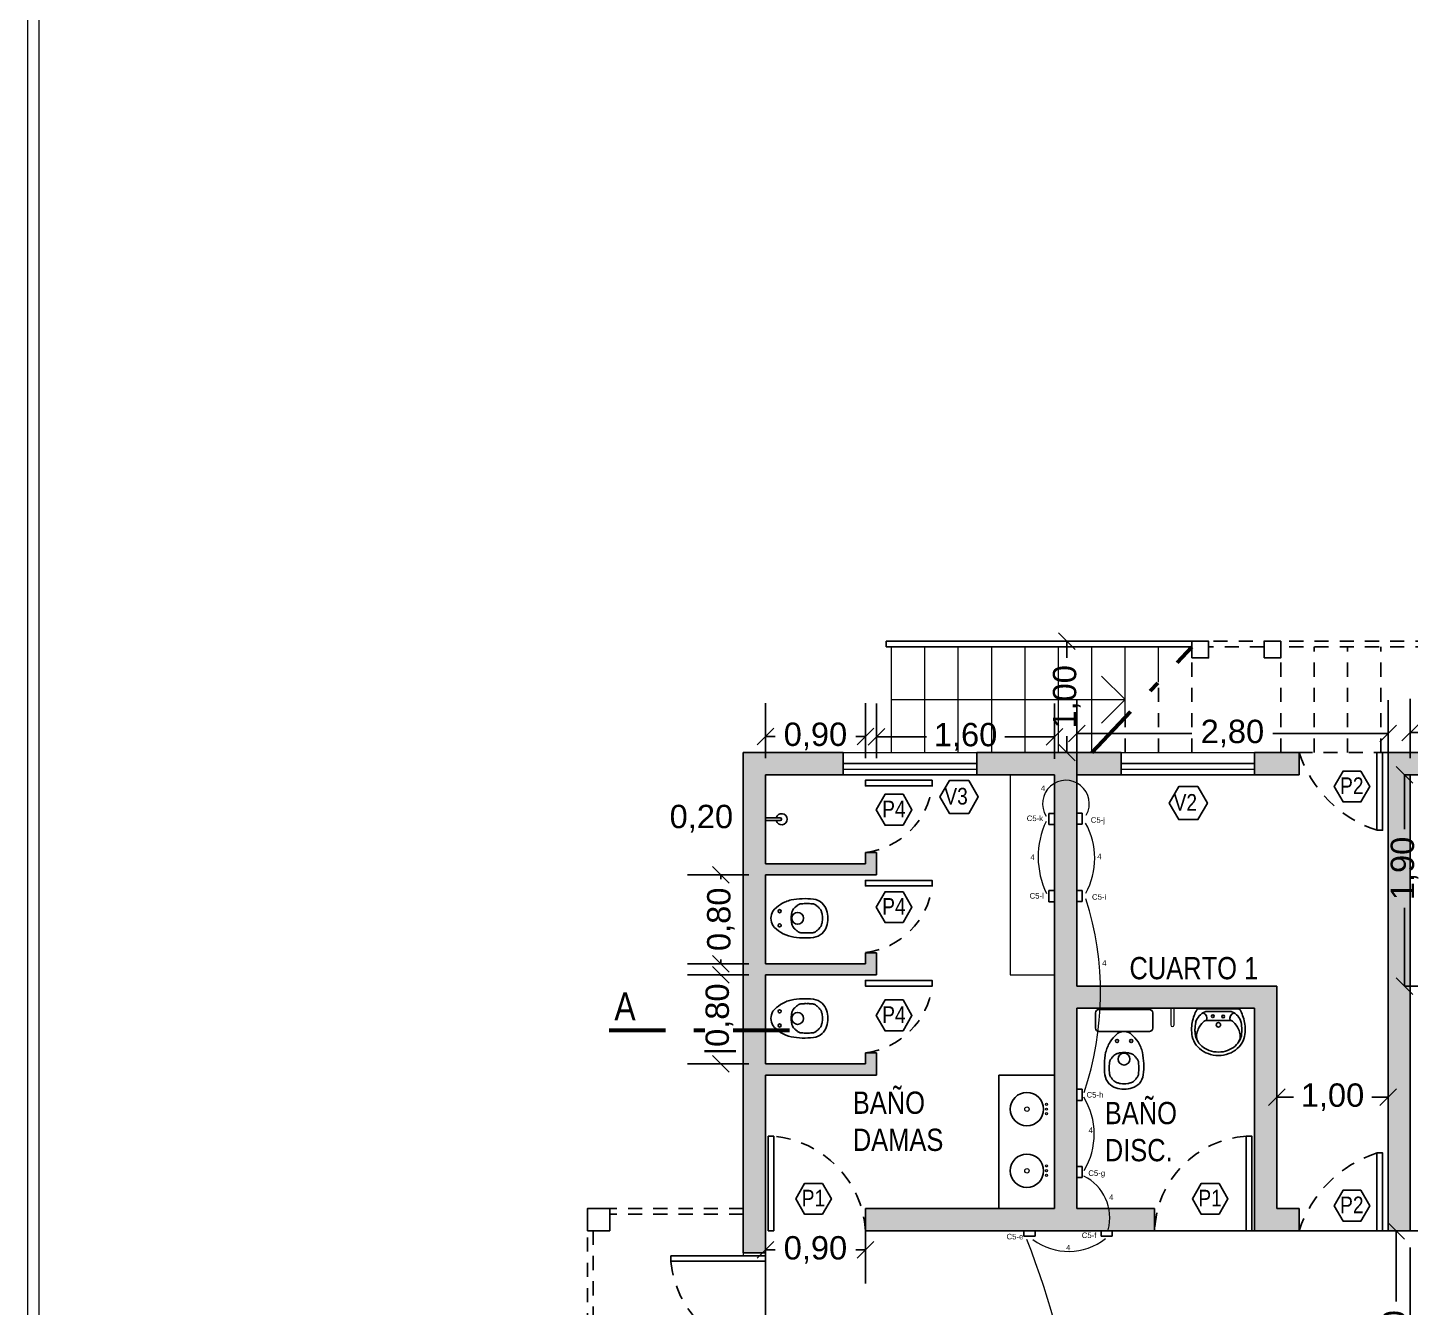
# Model space of a CAD drawing. Header units: millimetres. Extents: x 569 to 671, y 232 to 291.
# Drawn here: x 569.25 to 581.68, y 242.8 to 254.31 of the extents above; entities that cross this region are included whole.
import ezdxf

# ---------------------------------------------------------------- set-up
doc = ezdxf.new("R2010")
doc.units = ezdxf.units.MM
doc.linetypes.add('DASHDOTX2', pattern=[50.8, 25.4, -12.7, 0, -12.7])
doc.linetypes.add('DASHED', pattern=[19.05, 12.7, -6.35])
for name, color, linetype, lineweight in [('Corte', 6, 'DASHDOTX2', 60), ('Cotas', 9, 'Continuous', 13), ('MARCO', 130, 'Continuous', 15), ('Mobiliario', 84, 'Continuous', 18), ('Piso', 254, 'Continuous', 13)]:
    doc.layers.add(name, color=color, linetype=linetype, lineweight=lineweight)
for name, color, linetype in [('Muros', 1, 'Continuous'), ('Proyeccion', 2, 'DASHED'), ('Texto', 241, 'Continuous'), ('Vista', 4, 'Continuous')]:
    doc.layers.add(name, color=color, linetype=linetype)
doc.styles.add('CARATULA', font='arial.ttf')
doc.styles.add('Cecilia-3', font='ARIALN.TTF', dxfattribs={"height": 0.04})
doc.styles.get("Standard").update_dxf_attribs({"font": 'arial.ttf'})
doc.dimstyles.new('Seba', dxfattribs={"dimscale": 0.3, "dimtxt": 0.7, "dimasz": 0.5, "dimexe": 1, "dimexo": 0.5, "dimgap": 0.3, "dimtad": 0, "dimzin": 1, "dimtxsty": 'CARATULA', "dimblk": 'OBLIQUE', "dimcen": 0.5, "dimclrd": 256, "dimclre": 256, "dimadec": 0, "dimazin": 0, "dimtm": 1e-09, "dimtfac": 1, "dimtmove": 0, "dimatfit": 3, "dimldrblk": 'OBLIQUE', "dimfxl": 1.25, "dimarcsym": 1})

# ---------------------------------------------------------------- blocks, each defined once
blk = doc.blocks.new('SAPLS511')
at = {"color": 30}
for p, q in [((-0.11, -0.025), (0, -0.025)), ((-0.106, -0.105), (0, -0.105)), ((0.11, -0.025), (0, -0.025)), ((0.106, -0.105), (0, -0.105))]:
    blk.add_line(p, q, dxfattribs=at)
blk.add_lwpolyline([(0.177, 0), (-0.177, 0, 0.27095), (-0.195, -0.01, 0.041198), (-0.218, -0.061, 0.087147), (-0.241, -0.188, 0.014423), (-0.24, -0.21, 0.110985), (-0.222, -0.289, 0.102819), (-0.17, -0.358, 0.093047), (-0.093, -0.404, 0.087147), (0, -0.42, 0.087147), (0.093, -0.404, 0.093047), (0.17, -0.358, 0.102819), (0.222, -0.289, 0.110985), (0.24, -0.21, -0.014423), (0.241, -0.188, 0.087147), (0.218, -0.061, 0.041198), (0.195, -0.01, 0.27095), (0.177, 0)], format="xyb", close=True)
for points in [[(-0.204, -0.123, 0.048163), (-0.211, -0.188, 0.015067), (-0.21, -0.209, 0.042482)], [(-0.134, -0.117, 0.092164), (-0.181, -0.184, 0.064814), (-0.196, -0.235, 0.10564)], [(0.134, -0.117, -0.092164), (0.181, -0.184, -0.064814), (0.196, -0.235, -0.10564)], [(0.204, -0.123, -0.048163), (0.211, -0.188, -0.015067), (0.21, -0.209, -0.042482)], [(-0.21, -0.209, 0.11237), (-0.195, -0.276, 0.102819), (-0.15, -0.336, 0.093047), (-0.083, -0.375, 0.087147), (0, -0.39, 0.087147)], [(-0.206, -0.246, 0.000644), (-0.206, -0.247, 0.042482)], [(0.21, -0.209, -0.11237), (0.195, -0.276, -0.102819), (0.15, -0.336, -0.093047), (0.083, -0.375, -0.087147), (0, -0.39, -0.087147)], [(0.206, -0.246, -0.000644), (0.206, -0.247, -0.042482)]]:
    blk.add_lwpolyline(points, format="xyb", dxfattribs=at)
for centre, radius in [((-0.05, -0.067), 0.0125), ((0.043, -0.07), 0.0125), ((0, -0.145), 0.02)]:
    blk.add_circle(centre, radius, dxfattribs=at)
for centre, radius, start, end in [((-0.06, -0.165), 0.151, 113.6597, 163.6496), ((-0.157, -0.087), 0.0542, 340.1112, 68.7227), ((-0.106, -0.145), 0.04, 90, 134.8157), ((-0.11, -0.05), 0.025, 89.7116, 113.6597), ((-0.11, -0.115), 0.09, 90, 90.4907), ((0.157, -0.087), 0.0542, 111.2773, 199.8888), ((0.106, -0.145), 0.04, 45.1843, 90), ((0.11, -0.05), 0.025, 66.3403, 90.2884), ((0.11, -0.115), 0.09, 89.5093, 90), ((0.06, -0.165), 0.151, 16.3504, 66.3403), ((-0.107, -0.249), 0.09, 170.7122, 213.5016), ((0.107, -0.249), 0.09, 326.4984, 9.2878)]:
    blk.add_arc(centre, radius, start, end, dxfattribs=at)
blk = doc.blocks.new('SAPLS506')
blk.add_line((-0.006, -0.198), (0.007, -0.198))
blk.add_lwpolyline([(-0.257, -0.03), (-0.257, -0.168, 0.414214), (-0.227, -0.198), (-0.006, -0.198), (-0.018, -0.2, 0.160975), (-0.064, -0.222, 0.055228), (-0.125, -0.292, 0.087544), (-0.165, -0.386, 0.077711), (-0.172, -0.588, 0.145572), (-0.137, -0.666, 0.193023), (0.001, -0.716, 61.25604), (0.001, -0.716, 0.193023), (0.138, -0.666, 0.145572), (0.173, -0.588, 0.077711), (0.166, -0.386, 0.087544), (0.126, -0.292, 0.055228), (0.066, -0.222, 0.161493), (0.02, -0.2), (0.007, -0.198), (0.227, -0.198, 0.414214), (0.257, -0.168), (0.257, -0.03, 0.414214), (0.227, 0), (-0.227, 0, 0.414214)], format="xyb", close=True)
at = {"color": 30}
for points in [[(-0.014, -0.388), (-0.032, -0.389, 0.028747), (-0.06, -0.397, 0.052421), (-0.075, -0.403, 0.050041), (-0.091, -0.415, 0.040538), (-0.108, -0.434, 0.036304), (-0.124, -0.456, 0.08346), (-0.128, -0.467, 0.024812), (-0.129, -0.478, 0.009631), (-0.131, -0.504, 0.014344), (-0.132, -0.513, 0.009208), (-0.131, -0.527)], [(0.016, -0.388), (0.033, -0.389, -0.028747), (0.062, -0.397, -0.052421), (0.076, -0.403, -0.050041), (0.093, -0.415, -0.040538), (0.11, -0.434, -0.036304), (0.125, -0.456, -0.08346), (0.129, -0.467, -0.024812), (0.131, -0.478, -0.009631), (0.133, -0.504, -0.014344), (0.133, -0.513, -0.009208), (0.133, -0.527)], [(-0.014, -0.667), (-0.032, -0.666, -0.028747), (-0.06, -0.658, -0.052421), (-0.075, -0.652, -0.050041), (-0.091, -0.64, -0.040538), (-0.108, -0.621, -0.036304), (-0.124, -0.599, -0.08346), (-0.128, -0.588, -0.024812), (-0.129, -0.577, -0.009631), (-0.131, -0.551, -0.014344), (-0.132, -0.542, -0.009208), (-0.131, -0.528)], [(0.016, -0.667), (0.033, -0.666, 0.028747), (0.062, -0.658, 0.052421), (0.076, -0.652, 0.050041), (0.093, -0.64, 0.040538), (0.11, -0.621, 0.036304), (0.125, -0.599, 0.08346), (0.129, -0.588, 0.024812), (0.131, -0.577, 0.009631), (0.133, -0.551, 0.014344), (0.133, -0.542, 0.009208), (0.133, -0.528)]]:
    blk.add_lwpolyline(points, format="xyb", dxfattribs=at)
for points in [[(-0.014, -0.388), (0.001, -0.388)], [(0.016, -0.388), (0.001, -0.388)], [(-0.014, -0.667), (0.001, -0.667)], [(0.016, -0.667), (0.001, -0.667)]]:
    blk.add_lwpolyline(points, dxfattribs=at)
for centre, radius in [((-0.063, -0.283), 0.0141), ((0.064, -0.283), 0.0141), ((0.001, -0.446), 0.0535)]:
    blk.add_circle(centre, radius, dxfattribs=at)
blk = doc.blocks.new('SAPLS507')
blk.add_lwpolyline([(0, -0.585, 0.193023), (0.137, -0.535, 0.145572), (0.172, -0.456, 0.077711), (0.165, -0.255, 0.087544), (0.125, -0.161, 0.055228), (0.065, -0.091, 0.090627), (0, -0.072, 0.091051), (-0.065, -0.091, 0.055228), (-0.126, -0.161, 0.087544), (-0.165, -0.255, 0.077711), (-0.172, -0.456, 0.145572), (-0.137, -0.535, 0.193023), (0, -0.585, 61.25604)], format="xyb", close=True)
at = {"color": 30}
for points in [[(-0.015, -0.256), (-0.033, -0.258, 0.028747), (-0.061, -0.265, 0.052421), (-0.075, -0.272, 0.050041), (-0.092, -0.284, 0.040538), (-0.109, -0.303, 0.036304), (-0.124, -0.325, 0.08346), (-0.129, -0.336, 0.024812), (-0.13, -0.346, 0.009631), (-0.132, -0.373, 0.014344), (-0.132, -0.382, 0.009208), (-0.132, -0.396)], [(0.015, -0.256), (0.033, -0.258, -0.028747), (0.061, -0.265, -0.052421), (0.075, -0.272, -0.050041), (0.092, -0.284, -0.040538), (0.109, -0.303, -0.036304), (0.125, -0.325, -0.08346), (0.129, -0.336, -0.024812), (0.13, -0.346, -0.009631), (0.132, -0.373, -0.014344), (0.133, -0.382, -0.009208), (0.132, -0.396)], [(-0.015, -0.536), (-0.033, -0.535, -0.028747), (-0.061, -0.527, -0.052421), (-0.075, -0.521, -0.050041), (-0.092, -0.508, -0.040538), (-0.109, -0.49, -0.036304), (-0.124, -0.468, -0.08346), (-0.129, -0.457, -0.024812), (-0.13, -0.446, -0.009631), (-0.132, -0.42, -0.014344), (-0.132, -0.411, -0.009208), (-0.132, -0.396)], [(0.015, -0.536), (0.033, -0.535, 0.028747), (0.061, -0.527, 0.052421), (0.075, -0.521, 0.050041), (0.092, -0.508, 0.040538), (0.109, -0.49, 0.036304), (0.125, -0.468, 0.08346), (0.129, -0.457, 0.024812), (0.13, -0.446, 0.009631), (0.132, -0.42, 0.014344), (0.133, -0.411, 0.009208), (0.132, -0.396)]]:
    blk.add_lwpolyline(points, format="xyb", dxfattribs=at)
for points in [[(-0.015, -0.256), (0, -0.256)], [(0.015, -0.256), (0, -0.256)], [(-0.015, -0.536), (0, -0.536)], [(0.015, -0.536), (0, -0.536)]]:
    blk.add_lwpolyline(points, dxfattribs=at)
for centre, radius in [((-0.064, -0.152), 0.0141), ((0.064, -0.152), 0.0141), ((0, -0.314), 0.0535)]:
    blk.add_circle(centre, radius, dxfattribs=at)
blk = doc.blocks.new('_Oblique')
at = {"color": 0, "linetype": 'ByBlock', "lineweight": -2}
blk.add_line((-0.5, -0.5), (0.5, 0.5), dxfattribs=at)
blk = doc.blocks.new('*D303')
at = {"layer": 'Cotas', "lineweight": -2, "transparency": 16777216}
for p, q in [((577.865, 243.49), (581.854, 243.49)), ((581.554, 243.49), (581.554, 242.854)), ((581.554, 241.49), (581.554, 242.126)), ((577.865, 241.49), (581.854, 241.49))]:
    blk.add_line(p, q, dxfattribs=at)
at = {"layer": 'Defpoints', "color": 0, "transparency": 16777216}
for p in [(577.715, 243.49), (581.554, 243.49), (577.715, 241.49)]:
    blk.add_point(p, dxfattribs=at)
at = {"layer": 'Cotas', "lineweight": -2, "transparency": 16777216, "xscale": 0.15, "yscale": 0.15, "zscale": 0.15}
for p, rotation in [((581.554, 243.49), 90), ((581.554, 241.49), 270)]:
    blk.add_blockref('_Oblique', p, dxfattribs=dict(at, rotation=rotation))
at = {"layer": 'Cotas', "color": 0, "transparency": 16777216, "insert": (581.554, 242.49), "char_height": 0.21, "attachment_point": 5, "rotation": 90, "style": 'CARATULA'}
blk.add_mtext('2,00', dxfattribs=at)
blk = doc.blocks.new('*D306')
at = {"layer": 'Cotas', "lineweight": -2, "transparency": 16777216}
for p, q in [((581.682, 247.74), (581.682, 248.271)), ((599.901, 247.74), (599.901, 248.271)), ((581.682, 247.971), (590.358, 247.971)), ((599.901, 247.971), (591.225, 247.971))]:
    blk.add_line(p, q, dxfattribs=at)
at = {"layer": 'Defpoints', "color": 0, "transparency": 16777216}
for p in [(581.682, 247.971), (581.682, 247.59), (599.901, 247.59)]:
    blk.add_point(p, dxfattribs=at)
at = {"layer": 'Cotas', "lineweight": -2, "transparency": 16777216, "xscale": 0.15, "yscale": 0.15, "zscale": 0.15, "rotation": 180}
blk.add_blockref('_Oblique', (581.682, 247.971), dxfattribs=at)
at = {"layer": 'Cotas', "lineweight": -2, "transparency": 16777216, "xscale": 0.15, "yscale": 0.15, "zscale": 0.15}
blk.add_blockref('_Oblique', (599.901, 247.971), dxfattribs=at)
at = {"layer": 'Cotas', "color": 0, "transparency": 16777216, "insert": (590.791, 247.971), "char_height": 0.21, "attachment_point": 5, "style": 'CARATULA'}
blk.add_mtext('18,22', dxfattribs=at)
blk = doc.blocks.new('*D293')
at = {"layer": 'Cotas', "lineweight": -2, "transparency": 16777216}
for p, q in [((581.63, 247.59), (581.63, 247.099)), ((581.632, 247.59), (581.93, 247.59)), ((581.63, 245.69), (581.63, 246.394)), ((581.63, 245.69), (581.93, 245.69))]:
    blk.add_line(p, q, dxfattribs=at)
at = {"layer": 'Defpoints', "color": 0, "transparency": 16777216}
for p in [(581.482, 247.59), (581.63, 247.59), (581.48, 245.69)]:
    blk.add_point(p, dxfattribs=at)
at = {"layer": 'Cotas', "lineweight": -2, "transparency": 16777216, "xscale": 0.15, "yscale": 0.15, "zscale": 0.15}
for p, rotation in [((581.63, 247.59), 90), ((581.63, 245.69), 270)]:
    blk.add_blockref('_Oblique', p, dxfattribs=dict(at, rotation=rotation))
at = {"layer": 'Cotas', "color": 0, "transparency": 16777216, "insert": (581.63, 246.747), "char_height": 0.21, "attachment_point": 5, "rotation": 90, "style": 'CARATULA'}
blk.add_mtext('1,90', dxfattribs=at)
blk = doc.blocks.new('*D307')
at = {"layer": 'Cotas', "lineweight": -2, "transparency": 16777216}
for p, q in [((578.682, 246.149), (578.682, 248.26)), ((581.482, 246.149), (581.482, 248.26)), ((578.682, 247.96), (579.718, 247.96)), ((581.482, 247.96), (580.446, 247.96))]:
    blk.add_line(p, q, dxfattribs=at)
at = {"layer": 'Defpoints', "color": 0, "transparency": 16777216}
for p in [(581.482, 247.96), (578.682, 245.999), (581.482, 245.999)]:
    blk.add_point(p, dxfattribs=at)
at = {"layer": 'Cotas', "lineweight": -2, "transparency": 16777216, "xscale": 0.15, "yscale": 0.15, "zscale": 0.15, "rotation": 180}
blk.add_blockref('_Oblique', (578.682, 247.96), dxfattribs=at)
at = {"layer": 'Cotas', "lineweight": -2, "transparency": 16777216, "xscale": 0.15, "yscale": 0.15, "zscale": 0.15}
blk.add_blockref('_Oblique', (581.482, 247.96), dxfattribs=at)
at = {"layer": 'Cotas', "color": 0, "transparency": 16777216, "insert": (580.082, 247.96), "char_height": 0.21, "attachment_point": 5, "style": 'CARATULA'}
blk.add_mtext('2,80', dxfattribs=at)
blk = doc.blocks.new('*D308')
at = {"layer": 'Cotas', "lineweight": -2, "transparency": 16777216}
for p, q in [((580.482, 244.69), (580.63, 244.69)), ((581.482, 244.69), (581.335, 244.69)), ((580.482, 244.54), (580.482, 244.39)), ((581.482, 244.54), (581.482, 244.39))]:
    blk.add_line(p, q, dxfattribs=at)
at = {"layer": 'Defpoints', "color": 0, "transparency": 16777216}
for p in [(580.482, 244.69), (581.482, 244.69), (581.482, 244.69)]:
    blk.add_point(p, dxfattribs=at)
at = {"layer": 'Cotas', "lineweight": -2, "transparency": 16777216, "xscale": 0.15, "yscale": 0.15, "zscale": 0.15, "rotation": 180}
blk.add_blockref('_Oblique', (580.482, 244.69), dxfattribs=at)
at = {"layer": 'Cotas', "lineweight": -2, "transparency": 16777216, "xscale": 0.15, "yscale": 0.15, "zscale": 0.15}
blk.add_blockref('_Oblique', (581.482, 244.69), dxfattribs=at)
at = {"layer": 'Cotas', "color": 0, "transparency": 16777216, "insert": (580.982, 244.69), "char_height": 0.21, "attachment_point": 5, "style": 'CARATULA'}
blk.add_mtext('1,00', dxfattribs=at)
blk = doc.blocks.new('*D309')
at = {"layer": 'Cotas', "lineweight": -2, "transparency": 16777216}
for p, q in [((575.882, 243.34), (575.882, 240.675)), ((581.682, 243.34), (581.682, 240.675)), ((575.882, 240.975), (578.42, 240.975)), ((581.682, 240.975), (579.145, 240.975))]:
    blk.add_line(p, q, dxfattribs=at)
at = {"layer": 'Defpoints', "color": 0, "transparency": 16777216}
for p in [(575.882, 243.49), (581.682, 243.49), (575.882, 240.975)]:
    blk.add_point(p, dxfattribs=at)
at = {"layer": 'Cotas', "lineweight": -2, "transparency": 16777216, "xscale": 0.15, "yscale": 0.15, "zscale": 0.15, "rotation": 180}
blk.add_blockref('_Oblique', (575.882, 240.975), dxfattribs=at)
at = {"layer": 'Cotas', "lineweight": -2, "transparency": 16777216, "xscale": 0.15, "yscale": 0.15, "zscale": 0.15}
blk.add_blockref('_Oblique', (581.682, 240.975), dxfattribs=at)
at = {"layer": 'Cotas', "color": 0, "transparency": 16777216, "insert": (578.782, 240.975), "char_height": 0.21, "attachment_point": 5, "style": 'CARATULA'}
blk.add_mtext('5,80', dxfattribs=at)
blk = doc.blocks.new('*D302')
at = {"layer": 'Cotas', "lineweight": -2, "transparency": 16777216}
for p, q in [((578.502, 248.79), (578.892, 248.79)), ((578.592, 248.79), (578.592, 248.642)), ((578.592, 247.79), (578.592, 247.937)), ((578.502, 247.79), (578.892, 247.79))]:
    blk.add_line(p, q, dxfattribs=at)
at = {"layer": 'Defpoints', "color": 0, "transparency": 16777216}
for p in [(578.352, 248.79), (578.592, 248.79), (578.352, 247.79)]:
    blk.add_point(p, dxfattribs=at)
at = {"layer": 'Cotas', "lineweight": -2, "transparency": 16777216, "xscale": 0.15, "yscale": 0.15, "zscale": 0.15}
for p, rotation in [((578.592, 248.79), 90), ((578.592, 247.79), 270)]:
    blk.add_blockref('_Oblique', p, dxfattribs=dict(at, rotation=rotation))
at = {"layer": 'Cotas', "color": 0, "transparency": 16777216, "insert": (578.592, 248.29), "char_height": 0.21, "attachment_point": 5, "rotation": 90, "style": 'CARATULA'}
blk.add_mtext('1,00', dxfattribs=at)
blk = doc.blocks.new('*D294')
at = {"layer": 'Cotas', "lineweight": -2, "transparency": 16777216}
for p, q in [((575.882, 247.739), (575.882, 248.234)), ((576.782, 247.74), (576.782, 248.234)), ((575.882, 247.934), (575.97, 247.934)), ((576.782, 247.934), (576.695, 247.934))]:
    blk.add_line(p, q, dxfattribs=at)
at = {"layer": 'Defpoints', "color": 0, "transparency": 16777216}
for p in [(575.882, 247.934), (575.882, 247.589), (576.782, 247.59)]:
    blk.add_point(p, dxfattribs=at)
at = {"layer": 'Cotas', "lineweight": -2, "transparency": 16777216, "xscale": 0.15, "yscale": 0.15, "zscale": 0.15, "rotation": 180}
blk.add_blockref('_Oblique', (575.882, 247.934), dxfattribs=at)
at = {"layer": 'Cotas', "lineweight": -2, "transparency": 16777216, "xscale": 0.15, "yscale": 0.15, "zscale": 0.15}
blk.add_blockref('_Oblique', (576.782, 247.934), dxfattribs=at)
at = {"layer": 'Cotas', "color": 0, "transparency": 16777216, "insert": (576.332, 247.934), "char_height": 0.21, "attachment_point": 5, "style": 'CARATULA'}
blk.add_mtext('0,90', dxfattribs=at)
blk = doc.blocks.new('*D295')
at = {"layer": 'Cotas', "lineweight": -2, "transparency": 16777216}
for p, q in [((576.882, 247.74), (576.882, 248.231)), ((578.482, 247.733), (578.482, 248.231)), ((576.882, 247.931), (577.33, 247.931)), ((578.482, 247.931), (578.035, 247.931))]:
    blk.add_line(p, q, dxfattribs=at)
at = {"layer": 'Defpoints', "color": 0, "transparency": 16777216}
for p in [(578.482, 247.931), (576.882, 247.59), (578.482, 247.583)]:
    blk.add_point(p, dxfattribs=at)
at = {"layer": 'Cotas', "lineweight": -2, "transparency": 16777216, "xscale": 0.15, "yscale": 0.15, "zscale": 0.15, "rotation": 180}
blk.add_blockref('_Oblique', (576.882, 247.931), dxfattribs=at)
at = {"layer": 'Cotas', "lineweight": -2, "transparency": 16777216, "xscale": 0.15, "yscale": 0.15, "zscale": 0.15}
blk.add_blockref('_Oblique', (578.482, 247.931), dxfattribs=at)
at = {"layer": 'Cotas', "color": 0, "transparency": 16777216, "insert": (577.682, 247.931), "char_height": 0.21, "attachment_point": 5, "style": 'CARATULA'}
blk.add_mtext('1,60', dxfattribs=at)
blk = doc.blocks.new('*D297')
at = {"layer": 'Cotas', "lineweight": -2, "transparency": 16777216}
for p, q in [((575.732, 246.69), (575.182, 246.69)), ((575.482, 246.69), (575.482, 246.652)), ((575.732, 245.89), (575.182, 245.89)), ((575.482, 245.89), (575.482, 245.928))]:
    blk.add_line(p, q, dxfattribs=at)
at = {"layer": 'Defpoints', "color": 0, "transparency": 16777216}
for p in [(575.882, 246.69), (575.482, 245.89), (575.882, 245.89)]:
    blk.add_point(p, dxfattribs=at)
at = {"layer": 'Cotas', "lineweight": -2, "transparency": 16777216, "xscale": 0.15, "yscale": 0.15, "zscale": 0.15}
for p, rotation in [((575.482, 246.69), 90), ((575.482, 245.89), 270)]:
    blk.add_blockref('_Oblique', p, dxfattribs=dict(at, rotation=rotation))
at = {"layer": 'Cotas', "color": 0, "transparency": 16777216, "insert": (575.482, 246.29), "char_height": 0.21, "attachment_point": 5, "rotation": 90, "style": 'CARATULA'}
blk.add_mtext('0,80', dxfattribs=at)
blk = doc.blocks.new('*D298')
at = {"layer": 'Cotas', "lineweight": -2, "transparency": 16777216}
for p, q in [((575.732, 245.79), (575.181, 245.79)), ((575.481, 245.79), (575.481, 245.783)), ((575.732, 244.99), (575.181, 244.99)), ((575.481, 244.99), (575.481, 244.997))]:
    blk.add_line(p, q, dxfattribs=at)
at = {"layer": 'Defpoints', "color": 0, "transparency": 16777216}
for p in [(575.882, 245.79), (575.481, 244.99), (575.882, 244.99)]:
    blk.add_point(p, dxfattribs=at)
at = {"layer": 'Cotas', "lineweight": -2, "transparency": 16777216, "xscale": 0.15, "yscale": 0.15, "zscale": 0.15}
for p, rotation in [((575.481, 245.79), 90), ((575.481, 244.99), 270)]:
    blk.add_blockref('_Oblique', p, dxfattribs=dict(at, rotation=rotation))
at = {"layer": 'Cotas', "color": 0, "transparency": 16777216, "insert": (575.481, 245.39), "char_height": 0.21, "attachment_point": 5, "rotation": 90, "style": 'CARATULA'}
blk.add_mtext('|0,80', dxfattribs=at)
blk = doc.blocks.new('*D299')
at = {"layer": 'Cotas', "lineweight": -2, "transparency": 16777216}
for p, q in [((575.882, 243.543), (575.882, 243.017)), ((576.782, 243.54), (576.782, 243.017)), ((575.882, 243.317), (575.97, 243.317)), ((576.782, 243.317), (576.695, 243.317))]:
    blk.add_line(p, q, dxfattribs=at)
at = {"layer": 'Defpoints', "color": 0, "transparency": 16777216}
for p in [(575.882, 243.693), (576.782, 243.69), (575.882, 243.317)]:
    blk.add_point(p, dxfattribs=at)
at = {"layer": 'Cotas', "lineweight": -2, "transparency": 16777216, "xscale": 0.15, "yscale": 0.15, "zscale": 0.15, "rotation": 180}
blk.add_blockref('_Oblique', (575.882, 243.317), dxfattribs=at)
at = {"layer": 'Cotas', "lineweight": -2, "transparency": 16777216, "xscale": 0.15, "yscale": 0.15, "zscale": 0.15}
blk.add_blockref('_Oblique', (576.782, 243.317), dxfattribs=at)
at = {"layer": 'Cotas', "color": 0, "transparency": 16777216, "insert": (576.332, 243.317), "char_height": 0.21, "attachment_point": 5, "style": 'CARATULA'}
blk.add_mtext('0,90', dxfattribs=at)

msp = doc.modelspace()

# ---------------------------------------------------------------- hatches: boundary and pattern name
at = {"layer": 'Muros'}
h = msp.add_hatch(color=256, dxfattribs=at)
h.dxf.hatch_style = 1
h.paths.add_polyline_path([(600.021, 247.79), (598.366, 247.79), (598.366, 247.59), (599.901, 247.59), (600.536, 246.388), (600.713, 246.482)])
h.paths.add_polyline_path([(595.366, 247.79), (592.291, 247.79), (592.291, 247.59), (595.366, 247.59)])
h.paths.add_polyline_path([(589.291, 247.79), (586.582, 247.79), (586.217, 247.79), (586.217, 247.59), (586.582, 247.59), (589.291, 247.59)])
h.paths.add_polyline_path([(602.583, 242.945), (602.406, 242.852), (603.099, 241.541), (603.275, 241.635)])
h.paths.add_polyline_path([(605.145, 238.098), (604.968, 238.005), (605.505, 236.99), (604.436, 236.99), (604.436, 236.79), (605.837, 236.79)])
h.paths.add_polyline_path([(601.436, 236.99), (598.366, 236.99), (598.366, 236.79), (601.436, 236.79)])
h.paths.add_polyline_path([(595.366, 236.99), (592.291, 236.99), (592.291, 236.79), (595.366, 236.79)])
h.paths.add_polyline_path([(589.291, 236.99), (586.582, 236.99), (586.217, 236.99), (586.217, 236.79), (586.582, 236.79), (589.291, 236.79)])
h.paths.add_polyline_path([(600.151, 242.29, 1), (599.651, 242.29, 1)])
h.paths.add_polyline_path([(594.081, 242.29, 1), (593.581, 242.29, 1)])
h.paths.add_polyline_path([(588.002, 242.29, 1), (587.502, 242.29, 1)])
h.paths.add_polyline_path([(583.217, 236.99), (581.682, 236.99), (581.682, 238.29), (581.482, 238.29), (581.482, 236.99), (581.082, 236.99), (581.082, 236.79), (583.217, 236.79)])
h.paths.add_polyline_path([(581.682, 241.09), (576.782, 241.09), (576.782, 240.89), (578.482, 240.89), (578.482, 236.99), (577.782, 236.99), (577.782, 236.79), (578.682, 236.79), (578.682, 240.89), (581.482, 240.89), (581.482, 239.79), (581.682, 239.79)])
h.paths.add_polyline_path([(575.882, 237.79), (576.782, 237.79), (576.782, 237.69), (576.882, 237.69), (576.882, 237.89), (575.882, 237.89), (575.882, 238.69), (576.782, 238.69), (576.782, 238.59), (576.882, 238.59), (576.882, 238.79), (575.882, 238.79), (575.882, 239.59), (576.882, 239.59), (576.882, 239.69), (575.882, 239.69), (575.882, 241.49), (575.682, 241.49), (575.682, 236.79), (576.582, 236.79), (576.582, 236.99), (575.882, 236.99)])
h.paths.add_polyline_path([(579.382, 243.69), (578.682, 243.69), (578.682, 245.49), (580.282, 245.49), (580.282, 243.49), (580.682, 243.49), (580.682, 243.69), (580.482, 243.69), (580.482, 245.69), (578.682, 245.69), (578.682, 247.59), (579.082, 247.59), (579.082, 247.79), (577.782, 247.79), (577.782, 247.59), (578.482, 247.59), (578.482, 243.69), (576.782, 243.69), (576.782, 243.49), (579.382, 243.49)])
h.paths.add_polyline_path([(581.682, 247.59), (583.217, 247.59), (583.217, 247.79), (581.482, 247.79), (581.482, 243.49), (581.682, 243.49)])
h.paths.add_polyline_path([(580.682, 247.79), (580.282, 247.79), (580.282, 247.59), (580.682, 247.59)])
h.paths.add_polyline_path([(576.582, 247.79), (575.682, 247.79), (575.682, 243.29), (575.882, 243.29), (575.882, 244.89), (576.882, 244.89), (576.882, 245.09), (576.782, 245.09), (576.782, 244.99), (575.882, 244.99), (575.882, 245.79), (576.882, 245.79), (576.882, 245.99), (576.782, 245.99), (576.782, 245.89), (575.882, 245.89), (575.882, 246.69), (576.882, 246.69), (576.882, 246.89), (576.782, 246.89), (576.782, 246.79), (575.882, 246.79), (575.882, 247.59), (576.582, 247.59)])

# ---------------------------------------------------------------- linework, layer by layer
at = {"color": 7, "true_color": 0xffffff}
for p, q in [((578.482, 247.242), (578.432, 247.242)), ((578.432, 247.242), (578.432, 247.142)), ((578.482, 247.192), (578.482, 247.242)), ((578.732, 247.244), (578.682, 247.244)), ((578.682, 247.244), (578.682, 247.144)), ((578.732, 247.194), (578.732, 247.244)), ((578.432, 247.142), (578.482, 247.142)), ((578.482, 247.142), (578.482, 247.192)), ((578.682, 247.144), (578.732, 247.144)), ((578.732, 247.144), (578.732, 247.194)), ((578.482, 246.548), (578.432, 246.548)), ((578.432, 246.548), (578.432, 246.448)), ((578.482, 246.498), (578.482, 246.548)), ((578.482, 246.448), (578.482, 246.498)), ((578.732, 246.55), (578.682, 246.55)), ((578.682, 246.55), (578.682, 246.45)), ((578.732, 246.5), (578.732, 246.55)), ((578.732, 246.45), (578.732, 246.5)), ((578.432, 246.448), (578.482, 246.448)), ((578.682, 246.45), (578.732, 246.45)), ((578.732, 244.762), (578.682, 244.762)), ((578.682, 244.762), (578.682, 244.662)), ((578.732, 244.712), (578.732, 244.762)), ((578.682, 244.662), (578.732, 244.662)), ((578.732, 244.662), (578.732, 244.712)), ((578.732, 244.068), (578.682, 244.068)), ((578.682, 244.068), (578.682, 243.968)), ((578.732, 244.018), (578.732, 244.068)), ((578.732, 243.968), (578.732, 244.018)), ((578.682, 243.968), (578.732, 243.968)), ((578.307, 243.49), (578.207, 243.49)), ((578.207, 243.49), (578.207, 243.44)), ((578.307, 243.44), (578.307, 243.49)), ((579.001, 243.49), (578.901, 243.49)), ((578.901, 243.49), (578.901, 243.44)), ((579.001, 243.44), (579.001, 243.49)), ((578.207, 243.44), (578.257, 243.44)), ((578.257, 243.44), (578.307, 243.44)), ((578.901, 243.44), (578.951, 243.44)), ((578.951, 243.44), (579.001, 243.44))]:
    msp.add_line(p, q, dxfattribs=at)
at = {"layer": 'Corte', "ltscale": 0.02}
for p, q in [((578.817, 247.79), (579.717, 248.74)), ((574.476, 245.294), (576.126, 245.294))]:
    msp.add_line(p, q, dxfattribs=at)
at = {"layer": 'Cotas', "color": 3}
for centre, radius, start, end in [((578.585, 247.33), 0.21, 330.578, 212.3427), ((579.088, 246.851), 0.753, 154.8631, 205.794), ((578.2, 246.838), 0.644, 330.9325, 29.4028), ((576.111, 245.629), 2.785, 341.2469, 17.6525), ((578.202, 244.358), 0.637, 329.168, 31.4356), ((578.562, 243.607), 0.417, 344.9706, 63.8229), ((570.702, 240.495), 8.077, 355.7557, 21.163), ((578.608, 243.841), 0.537, 233.3909, 308.2669)]:
    msp.add_arc(centre, radius, start, end, dxfattribs=at)
at = {"layer": 'MARCO'}
msp.add_line((569.247, 290.842), (569.247, 231.642), dxfattribs=at)
msp.add_lwpolyline([(569.347, 231.742), (671.097, 231.742), (671.097, 290.742), (569.347, 290.742)], close=True, dxfattribs=at)
at = {"layer": 'Mobiliario'}
for p, q in [((577.017, 247.79), (577.017, 248.74)), ((577.317, 247.79), (577.317, 248.74)), ((577.617, 247.79), (577.617, 248.74)), ((577.917, 247.79), (577.917, 248.74)), ((578.217, 247.79), (578.217, 248.74)), ((578.517, 247.79), (578.517, 248.74)), ((578.817, 247.79), (578.817, 248.74)), ((579.117, 248.107), (579.117, 248.74)), ((579.417, 248.423), (579.417, 248.74)), ((576.582, 247.79), (577.782, 247.79)), ((579.082, 247.79), (580.282, 247.79)), ((576.582, 247.64), (577.782, 247.64)), ((578.082, 247.59), (578.082, 245.79)), ((579.082, 247.64), (580.282, 247.64)), ((578.082, 245.79), (578.482, 245.79)), ((579.528, 245.49), (579.528, 245.34)), ((579.558, 245.34), (579.558, 245.49)), ((578.265, 243.49), (578.265, 243.49))]:
    msp.add_line(p, q, dxfattribs=at)
for centre, radius in [((578.234, 244.583), 0.02), ((578.41, 244.626), 0.01), ((578.41, 244.583), 0.01), ((578.41, 244.543), 0.01), ((578.234, 244.029), 0.02), ((578.41, 244.073), 0.01), ((578.41, 244.029), 0.01), ((578.41, 243.989), 0.01)]:
    msp.add_circle(centre, radius, dxfattribs=at)
msp.add_arc((579.543, 245.34), 0.015, 180, 360, dxfattribs=at)
at = {"layer": 'Muros', "ltscale": 0.01}
for p, q in [((575.682, 243.29), (575.682, 247.79)), ((575.682, 247.79), (576.582, 247.79)), ((576.582, 247.79), (576.582, 247.59)), ((577.782, 247.79), (579.082, 247.79)), ((577.782, 247.79), (577.782, 247.59)), ((579.082, 247.59), (579.082, 247.79)), ((580.282, 247.79), (580.682, 247.79)), ((580.282, 247.59), (580.282, 247.79)), ((580.682, 247.59), (580.682, 247.79)), ((581.482, 243.49), (581.482, 247.79)), ((581.482, 247.79), (583.217, 247.79)), ((575.882, 246.79), (575.882, 247.59)), ((575.882, 247.59), (576.582, 247.59)), ((577.782, 247.59), (578.482, 247.59)), ((578.482, 243.69), (578.482, 247.59)), ((578.682, 245.69), (578.682, 247.59)), ((578.682, 247.59), (579.082, 247.59)), ((580.282, 247.59), (580.682, 247.59)), ((581.682, 243.49), (581.682, 247.59)), ((581.682, 247.59), (583.217, 247.59)), ((576.882, 246.89), (576.882, 246.69)), ((575.882, 245.89), (575.882, 246.69)), ((576.882, 245.99), (576.882, 245.79)), ((575.882, 244.99), (575.882, 245.79)), ((580.482, 245.69), (580.482, 243.69)), ((578.682, 243.69), (578.682, 245.49)), ((580.282, 245.49), (580.282, 243.49)), ((576.882, 245.09), (576.882, 244.89)), ((575.882, 243.29), (575.882, 244.89)), ((576.782, 243.49), (576.782, 243.69)), ((576.782, 243.69), (578.482, 243.69)), ((578.682, 243.69), (579.382, 243.69)), ((579.382, 243.69), (579.382, 243.49)), ((580.482, 243.69), (580.682, 243.69)), ((580.682, 243.49), (580.682, 243.69)), ((576.782, 243.49), (579.382, 243.49)), ((580.282, 243.49), (580.682, 243.49)), ((581.482, 243.49), (581.682, 243.49)), ((575.682, 243.29), (575.882, 243.29))]:
    msp.add_line(p, q, dxfattribs=at)
at = {"layer": 'Muros'}
for p, q in [((576.882, 246.89), (576.782, 246.89)), ((576.782, 246.89), (576.782, 246.79)), ((575.882, 246.79), (576.782, 246.79)), ((575.882, 246.69), (576.882, 246.69)), ((576.882, 245.99), (576.782, 245.99)), ((576.782, 245.99), (576.782, 245.89)), ((575.882, 245.89), (576.782, 245.89)), ((575.882, 245.79), (576.882, 245.79)), ((578.682, 245.69), (580.482, 245.69)), ((578.682, 245.49), (580.282, 245.49)), ((575.882, 244.99), (576.782, 244.99)), ((576.882, 245.09), (576.782, 245.09)), ((576.782, 245.09), (576.782, 244.99)), ((575.882, 244.89), (576.882, 244.89))]:
    msp.add_line(p, q, dxfattribs=at)
at = {"layer": 'Muros', "ltscale": 0.01}
for points in [[(579.717, 248.64), (579.867, 248.64), (579.867, 248.79), (579.717, 248.79)], [(580.367, 248.64), (580.517, 248.64), (580.517, 248.79), (580.367, 248.79)], [(574.282, 243.49), (574.482, 243.49), (574.482, 243.69), (574.282, 243.69)]]:
    msp.add_lwpolyline(points, close=True, dxfattribs=at)
at = {"layer": 'Piso'}
for p, q in [((579.117, 248.265), (578.905, 248.477)), ((577.017, 248.265), (579.117, 248.265)), ((579.117, 248.265), (578.905, 248.053)), ((575.682, 243.29), (575.682, 243.265))]:
    msp.add_line(p, q, dxfattribs=at)
at = {"layer": 'Proyeccion', "ltscale": 0.01}
for p, q in [((579.717, 247.79), (579.717, 248.74)), ((583.217, 248.79), (579.764, 248.79)), ((580.367, 248.74), (579.867, 248.74)), ((580.517, 247.79), (580.517, 248.74)), ((583.217, 248.74), (580.517, 248.74)), ((580.817, 247.79), (580.817, 248.74)), ((581.117, 247.79), (581.117, 248.74)), ((581.417, 247.79), (581.417, 248.74)), ((579.417, 247.79), (579.417, 248.423)), ((579.117, 247.79), (579.117, 248.107)), ((581.482, 247.79), (580.682, 247.79)), ((575.682, 243.69), (574.282, 243.69)), ((575.682, 243.64), (574.482, 243.64)), ((574.282, 241.94), (574.282, 243.49)), ((574.332, 243.49), (574.332, 241.09))]:
    msp.add_line(p, q, dxfattribs=at)
for centre, radius, start, end in [((581.722, 248.13), 1.094, 198.0882, 251.9118), ((576.698, 247.573), 0.688, 276.985, 353.0993), ((576.698, 246.673), 0.688, 276.985, 353.0993), ((576.698, 245.773), 0.688, 276.985, 353.0993), ((575.871, 243.431), 0.913, 3.7161, 84.5737), ((580.264, 243.459), 0.882, 93.6922, 178.018), ((581.722, 243.15), 1.094, 108.0882, 161.9118), ((575.941, 243.301), 0.913, 185.4263, 266.2839)]:
    msp.add_arc(centre, radius, start, end, dxfattribs=at)
at = {"layer": 'Vista'}
for p, q in [((579.764, 248.79), (576.967, 248.79)), ((576.967, 248.74), (576.967, 248.79)), ((579.717, 248.74), (576.967, 248.74)), ((576.582, 247.69), (577.782, 247.69)), ((576.582, 247.59), (577.782, 247.59)), ((579.082, 247.69), (580.282, 247.69)), ((579.082, 247.59), (580.282, 247.59)), ((575.882, 247.202), (576.015, 247.202)), ((575.882, 247.177), (576.015, 247.177)), ((577.982, 244.89), (577.982, 243.69)), ((578.482, 244.89), (577.982, 244.89))]:
    msp.add_line(p, q, dxfattribs=at)
for points in [[(581.382, 247.79), (581.382, 247.09), (581.432, 247.09), (581.432, 247.79)], [(581.237, 247.623), (581.077, 247.623), (580.996, 247.484), (581.077, 247.345), (581.237, 247.345), (581.317, 247.484)], [(577.381, 247.49), (576.781, 247.49), (576.781, 247.54), (577.381, 247.54)], [(577.71, 247.539), (577.538, 247.539), (577.452, 247.39), (577.538, 247.241), (577.71, 247.241), (577.796, 247.39)], [(579.771, 247.484), (579.599, 247.484), (579.514, 247.335), (579.599, 247.186), (579.771, 247.186), (579.857, 247.335)], [(577.12, 247.414), (576.959, 247.414), (576.879, 247.275), (576.959, 247.136), (577.12, 247.136), (577.2, 247.275)], [(577.381, 246.59), (576.781, 246.59), (576.781, 246.64), (577.381, 246.64)], [(577.12, 246.538), (576.959, 246.538), (576.879, 246.399), (576.959, 246.26), (577.12, 246.26), (577.2, 246.399)], [(577.381, 245.69), (576.781, 245.69), (576.781, 245.74), (577.381, 245.74)], [(577.12, 245.565), (576.959, 245.565), (576.879, 245.426), (576.959, 245.287), (577.12, 245.287), (577.2, 245.426)], [(575.907, 244.34), (575.957, 244.34), (575.957, 243.49), (575.907, 243.49)], [(580.207, 244.34), (580.207, 243.49), (580.257, 243.49), (580.257, 244.34)], [(581.382, 243.49), (581.382, 244.19), (581.432, 244.19), (581.432, 243.49)], [(576.395, 243.915), (576.235, 243.915), (576.155, 243.776), (576.235, 243.638), (576.395, 243.638), (576.476, 243.776)], [(579.962, 243.915), (579.802, 243.915), (579.722, 243.776), (579.802, 243.638), (579.962, 243.638), (580.042, 243.776)], [(581.237, 243.854), (581.077, 243.854), (580.996, 243.715), (581.077, 243.576), (581.237, 243.576), (581.317, 243.715)], [(575.032, 243.265), (575.032, 243.215), (575.882, 243.215), (575.882, 243.265)]]:
    msp.add_lwpolyline(points, close=True, dxfattribs=at)
for centre in [(578.234, 244.583), (578.234, 244.029)]:
    msp.add_circle(centre, 0.15, dxfattribs=at)
for centre, radius, start, end in [((576.027, 247.19), 0.05, 194.4775, 165.5225), ((576.015, 247.19), 0.0125, 270, 90)]:
    msp.add_arc(centre, radius, start, end, dxfattribs=at)

# ---------------------------------------------------------------- block references
at = {"layer": 'Vista', "rotation": 90}
for p in [(575.858, 246.299), (575.858, 245.399)]:
    msp.add_blockref('SAPLS507', p, dxfattribs=at)
at = {"layer": 'Vista', "xscale": -1}
msp.add_blockref('SAPLS506', (579.108, 245.479), dxfattribs=at)
at = {"layer": 'Vista'}
msp.add_blockref('SAPLS511', (579.956, 245.486), dxfattribs=at)

# ---------------------------------------------------------------- texts
at = {"color": 3, "char_height": 0.05, "attachment_point": 1}
for insert in [(578.359, 247.493), (578.265, 246.873), (578.866, 246.879), (578.911, 245.922), (578.788, 244.419), (578.973, 243.816), (578.586, 243.363)]:
    msp.add_mtext_dynamic_manual_height_columns('4', width=0.22809, gutter_width=12.5, heights=[0], dxfattribs=dict(at, insert=insert))
at = {"layer": 'Cotas', "insert": (575.306, 247.195), "char_height": 0.21, "attachment_point": 5, "style": 'CARATULA'}
msp.add_mtext('0,20', dxfattribs=at)
at = {"layer": 'Cotas', "color": 3, "char_height": 0.05, "width": 0.1522, "attachment_point": 1}
for s, insert in [('C5-k', (578.232, 247.223)), ('C5-j', (578.808, 247.208)), ('C5-l', (578.258, 246.526)), ('C5-i', (578.819, 246.516)), ('C5-h', (578.77, 244.737)), ('C5-g', (578.786, 244.033)), ('C5-e', (578.051, 243.462)), ('C5-f', (578.727, 243.474))]:
    msp.add_mtext(s, dxfattribs=dict(at, insert=insert))
at = {"layer": 'Texto', "style": 'Cecilia-3'}
for s, insert, char_height, width, attachment_point in [(' V3', (577.444, 247.472), 0.15, 0.79439, 1), (' P2', (581.003, 247.566), 0.15, 0.79439, 1), (' P4', (576.885, 247.357), 0.15, 0.79439, 1), (' V2', (579.506, 247.416), 0.15, 0.79439, 1), (' P4', (576.885, 246.481), 0.15, 0.79439, 1), ('CUARTO 1', (579.156, 245.951), 0.2, 1.52837, 1), ('A', (574.524, 245.382), 0.25, 0.85335, 7), (' P4', (576.885, 245.508), 0.15, 0.79439, 1), ('BAÑO\\PDAMAS', (576.668, 244.741), 0.2, 1.68697, 1), ('BAÑO\\PDISC.', (578.934, 244.648), 0.2, 1.68697, 1), (' P1', (576.161, 243.858), 0.15, 0.79439, 1), (' P1', (579.728, 243.858), 0.15, 0.79439, 1), (' P2', (581.003, 243.797), 0.15, 0.79439, 1)]:
    msp.add_mtext(s, dxfattribs=dict(at, insert=insert, char_height=char_height, width=width, attachment_point=attachment_point))

# ---------------------------------------------------------------- dimensions: what is measured, and where the dimension line sits
at = {"layer": 'Cotas'}
for base, p1, p2, picture, middle, dimtype in [((578.592, 248.79), (578.352, 247.79), (578.352, 248.79), '*D302', (578.592, 248.29), 160), ((581.63, 247.59), (581.48, 245.69), (581.482, 247.59), '*D293', (581.63, 246.747), 160), ((575.482, 245.89), (575.882, 246.69), (575.882, 245.89), '*D297', (575.482, 246.29), 160), ((581.554, 243.49), (577.715, 241.49), (577.715, 243.49), '*D303', (581.554, 242.49), 161)]:
    dim = msp.add_linear_dim(base=base, p1=p1, p2=p2, angle=90, dimstyle='Seba', dxfattribs=at)
    dim.commit()
    dim.dimension.update_dxf_attribs({"geometry": picture, "text_midpoint": middle, "dimtype": dimtype})
for base, p1, p2, picture, middle in [((575.882, 247.934), (576.782, 247.59), (575.882, 247.589), '*D294', (576.332, 247.934)), ((578.482, 247.931), (576.882, 247.59), (578.482, 247.583), '*D295', (577.682, 247.931)), ((581.482, 247.96), (578.682, 245.999), (581.482, 245.999), '*D307', (580.082, 247.96)), ((581.682, 247.971), (599.901, 247.59), (581.682, 247.59), '*D306', (590.791, 247.971)), ((575.882, 243.317), (576.782, 243.69), (575.882, 243.693), '*D299', (576.332, 243.317)), ((575.882, 240.975), (581.682, 243.49), (575.882, 243.49), '*D309', (578.782, 240.975))]:
    dim = msp.add_linear_dim(base=base, p1=p1, p2=p2, dimstyle='Seba', dxfattribs=at)
    dim.commit()
    dim.dimension.update_dxf_attribs({"geometry": picture, "text_midpoint": middle, "dimtype": 160})
dim = msp.add_linear_dim(base=(575.481, 244.99), p1=(575.882, 245.79), p2=(575.882, 244.99), angle=90, text='|<>', dimstyle='Seba', dxfattribs=at)
dim.commit()
dim.dimension.update_dxf_attribs({"geometry": '*D298', "text_midpoint": (575.481, 245.39), "dimtype": 160})
dim = msp.add_linear_dim(base=(581.482, 244.69), p1=(580.482, 244.69), p2=(581.482, 244.69), dimstyle='Seba', dxfattribs=at)
dim.commit()
dim.dimension.update_dxf_attribs({"geometry": '*D308', "text_midpoint": (580.982, 244.69)})

doc.saveas('drawing.dxf')
